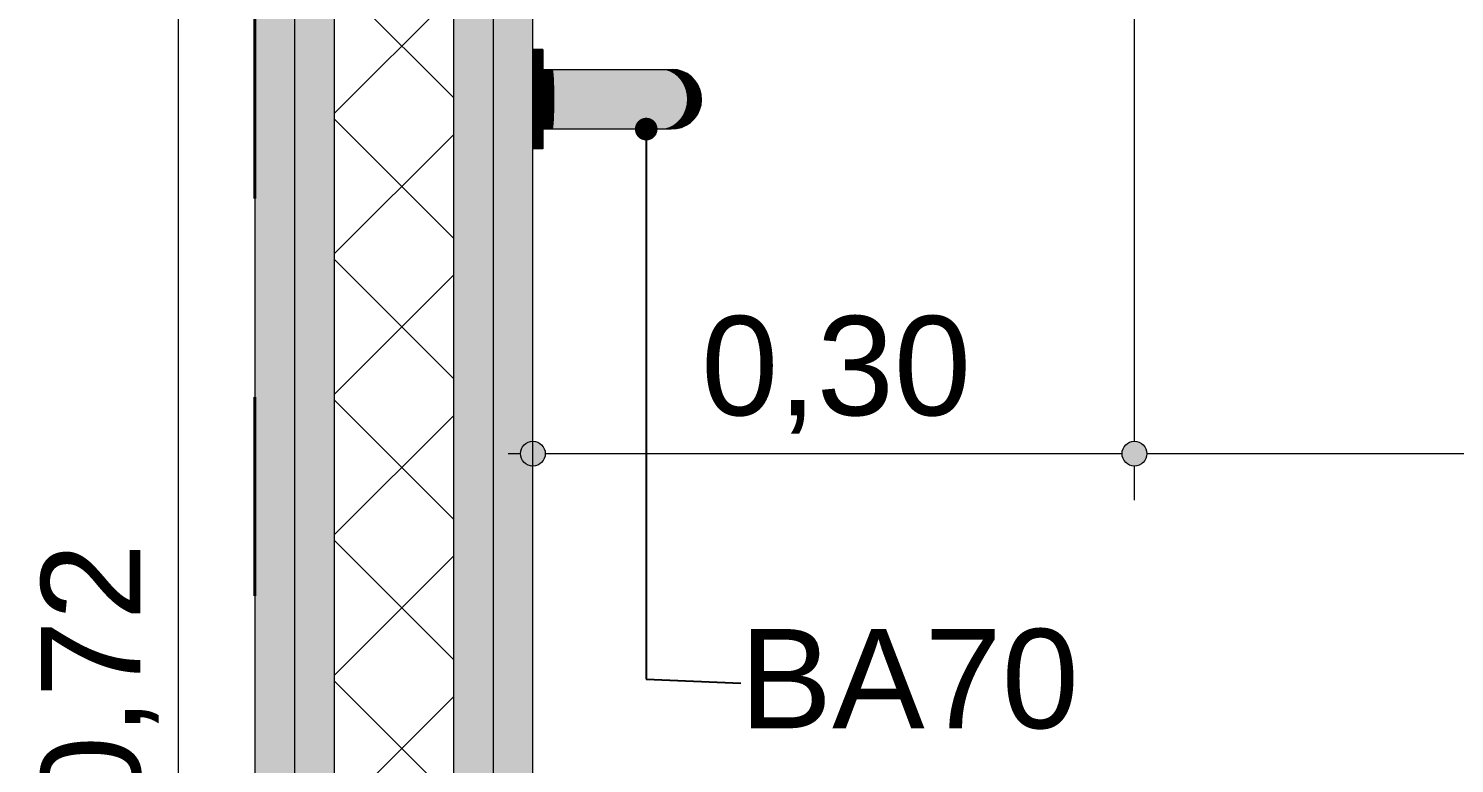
# Model space of a CAD drawing. Header units: metres. Extents: x -1.4 to 64, y -2.2 to 1.7.
# Drawn here: x 48.158 to 48.876, y -0.938 to -0.568 of the extents above; entities that cross this region are included whole.
import ezdxf

# ---------------------------------------------------------------- set-up
doc = ezdxf.new("R2010")
doc.units = ezdxf.units.M
doc.header["$MEASUREMENT"] = 0
doc.linetypes.add('Dashed', pattern=[0.035, 0.0225, -0.0125])
for name, color, linetype, lineweight in [('0_Caneta_No__1', 7, 'Continuous', 40), ('NOTAS-DETALHAMENTO.EXEC_Caneta_No__1', 7, 'Continuous', 40), ('NOTAS-DETALHAMENTO.EXEC_Caneta_No__241', 7, 'Continuous', 13), ('PAREDE CONSTRUIR_Caneta_No__241', 7, 'Continuous', 13), ('PAREDE CONSTRUIR_Caneta_No__255', 255, 'Continuous', 0), ('PAREDE CONSTRUIR_Caneta_No__83', 84, 'Continuous', 0)]:
    doc.layers.add(name, color=color, linetype=linetype, lineweight=lineweight)
for name, color, linetype, lineweight, true_color in [('0_Caneta_No__167', 7, 'Continuous', 0, 0x0035d5), ('0_Caneta_No__25', 7, 'Continuous', 13, 0x982312), ('EIXO HIDRÁULICO - Executivo.EXEC_Caneta_No__167', 7, 'Continuous', 0, 0x0035d5), ('LOUCAS-METAIS.ARQ_Caneta_No__18', 7, 'Continuous', 0, 0xdfdfdf), ('LOUCAS-METAIS.ARQ_Caneta_No__96', 7, 'Continuous', 0, 0xb6b6b6)]:
    doc.layers.add(name, color=color, linetype=linetype, lineweight=lineweight, true_color=true_color)
doc.styles.add('GENERATED_STYLE_1', font='arial.ttf')
doc.dimstyles.new('GENERATED_STYLE__1', dxfattribs={"dimtxt": 0.05, "dimasz": 0.02375, "dimexe": 0.18, "dimexo": 0.267183, "dimgap": 0, "dimtad": 1, "dimzin": 0, "dimdsep": 46, "dimtxsty": 'GENERATED_STYLE_1', "dimblk": 'ARROWHEAD_11', "dimblk1": 'ARROWHEAD_11', "dimblk2": 'ARROWHEAD_11', "dimcen": 0.09, "dimclrd": 256, "dimclre": 256, "dimclrt": 256, "dimadec": 0, "dimazin": 0, "dimtfac": 1, "dimtdec": 4, "dimtmove": 0, "dimatfit": 3, "dimfxl": 0, "dimtolj": 1, "dimtzin": 0, "dimarcsym": 0})
doc.dimstyles.new('GENERATED_STYLE__3', dxfattribs={"dimtxt": 0.05, "dimasz": 0.02375, "dimexe": 0.18, "dimexo": 0.267183, "dimgap": 0, "dimtad": 1, "dimtih": 1, "dimtoh": 1, "dimzin": 0, "dimdsep": 46, "dimtxsty": 'GENERATED_STYLE_1', "dimblk": 'ARROWHEAD_11', "dimblk1": 'ARROWHEAD_11', "dimblk2": 'ARROWHEAD_11', "dimcen": 0.09, "dimclrd": 256, "dimclre": 256, "dimclrt": 256, "dimadec": 0, "dimazin": 0, "dimtfac": 1, "dimtdec": 4, "dimtmove": 0, "dimatfit": 3, "dimfxl": 0, "dimtolj": 1, "dimtzin": 0, "dimarcsym": 0})
doc.dimstyles.new('GENERATED_STYLE__4', dxfattribs={"dimtxt": 0.18, "dimasz": 0.0228, "dimexe": 0.18, "dimexo": 0.0625, "dimgap": 0, "dimtad": 0, "dimtih": 1, "dimtoh": 1, "dimdec": 4, "dimzin": 0, "dimdsep": 46, "dimcen": 0.09, "dimadec": 0, "dimazin": 0, "dimtfac": 1, "dimtdec": 4, "dimtmove": 0, "dimatfit": 3, "dimldrblk": 'ARROWHEAD_11', "dimfxl": 0, "dimtolj": 1, "dimtzin": 0, "dimarcsym": 0})

# ---------------------------------------------------------------- blocks, each defined once
blk = doc.blocks.new('*D128', base_point=(49.44178, -0.75328))
at = {"layer": '0_Caneta_No__167', "linetype": 'Continuous', "lineweight": 0, "true_color": 0x0035d5}
for points in [[(48.40553, -0.78169), (48.406, -0.78409), (48.40736, -0.78611), (48.40938, -0.78747), (48.41178, -0.78794), (48.41417, -0.78747), (48.4162, -0.78611), (48.41755, -0.78409), (48.41803, -0.78169), (48.41755, -0.7793), (48.4162, -0.77728), (48.41417, -0.77592), (48.41178, -0.77544), (48.40938, -0.77592), (48.40736, -0.77728), (48.406, -0.7793)], [(48.70856, -0.78169), (48.70904, -0.78409), (48.71039, -0.78611), (48.71242, -0.78747), (48.71481, -0.78794), (48.7172, -0.78747), (48.71923, -0.78611), (48.72058, -0.78409), (48.72106, -0.78169), (48.72058, -0.7793), (48.71923, -0.77728), (48.7172, -0.77592), (48.71481, -0.77544), (48.71242, -0.77592), (48.71039, -0.77728), (48.70904, -0.7793)]]:
    blk.add_hatch(color=162, dxfattribs=at).paths.add_polyline_path(points)
at = {"layer": '0_Caneta_No__167', "color": 162, "linetype": 'Continuous', "lineweight": 0, "true_color": 0x0035d5}
for p, q in [((48.41178, -0.77544), (48.41178, -0.51451)), ((48.71481, -0.77544), (48.71481, -0.51451)), ((48.39928, -0.78169), (48.40553, -0.78169)), ((48.41803, -0.78169), (48.70856, -0.78169)), ((48.41178, -0.80513), (48.41178, -0.78794)), ((48.71481, -0.80513), (48.71481, -0.78794))]:
    blk.add_line(p, q, dxfattribs=at)
for centre in [(48.41178, -0.78169), (48.71481, -0.78169)]:
    blk.add_circle(centre, 0.00625, dxfattribs=at)
at = {"layer": '0_Caneta_No__167', "color": 162, "lineweight": 0, "true_color": 0x0035d5, "insert": (48.49656, -0.77169), "char_height": 0.05, "attachment_point": 7, "style": 'GENERATED_STYLE_1'}
blk.add_mtext('\\A1;{\\pql;\\fArial|b0|i0|c0|p0;\\W1.000000;0,30}', dxfattribs=at)
blk = doc.blocks.new('ARROWHEAD_11')
at = {"color": 0, "linetype": 'Continuous', "lineweight": 0}
blk.add_line((0, 0), (-1, 0), dxfattribs=at)
at = {"color": 0, "linetype": 'Continuous', "lineweight": 0, "const_width": 0.25, "flags": 128}
blk.add_lwpolyline([(-0.125, 0, 1), (0.125, 0, 1)], format="xyb", close=True, dxfattribs=at)
blk = doc.blocks.new('*D129', base_point=(49.44178, -0.75328))
at = {"layer": '0_Caneta_No__167', "linetype": 'Continuous', "lineweight": 0, "true_color": 0x0035d5}
for points in [[(48.70856, -0.78169), (48.70904, -0.78409), (48.71039, -0.78611), (48.71242, -0.78747), (48.71481, -0.78794), (48.7172, -0.78747), (48.71923, -0.78611), (48.72058, -0.78409), (48.72106, -0.78169), (48.72058, -0.7793), (48.71923, -0.77728), (48.7172, -0.77592), (48.71481, -0.77544), (48.71242, -0.77592), (48.71039, -0.77728), (48.70904, -0.7793)], [(49.60553, -0.78169), (49.606, -0.78409), (49.60736, -0.78611), (49.60938, -0.78747), (49.61178, -0.78794), (49.61417, -0.78747), (49.6162, -0.78611), (49.61755, -0.78409), (49.61803, -0.78169), (49.61755, -0.7793), (49.6162, -0.77728), (49.61417, -0.77592), (49.61178, -0.77544), (49.60938, -0.77592), (49.60736, -0.77728), (49.606, -0.7793)]]:
    blk.add_hatch(color=162, dxfattribs=at).paths.add_polyline_path(points)
at = {"layer": '0_Caneta_No__167', "color": 162, "linetype": 'Continuous', "lineweight": 0, "true_color": 0x0035d5}
for p, q in [((48.71481, -0.77544), (48.71481, -0.51451)), ((49.61178, -0.77544), (49.61178, -0.51451)), ((48.72106, -0.78169), (49.60553, -0.78169)), ((48.71481, -0.80513), (48.71481, -0.78794)), ((49.61178, -0.80513), (49.61178, -0.78794))]:
    blk.add_line(p, q, dxfattribs=at)
for centre in [(48.71481, -0.78169), (49.61178, -0.78169)]:
    blk.add_circle(centre, 0.00625, dxfattribs=at)
at = {"layer": '0_Caneta_No__167', "color": 162, "lineweight": 0, "true_color": 0x0035d5, "insert": (49.09656, -0.77169), "char_height": 0.05, "attachment_point": 7, "style": 'GENERATED_STYLE_1'}
blk.add_mtext('\\A1;{\\pql;\\fArial|b0|i0|c0|p0;\\W1.000000;0,90}', dxfattribs=at)
blk = doc.blocks.new('*D133', base_point=(49.44178, -0.75328))
at = {"layer": '0_Caneta_No__25', "linetype": 'Continuous', "lineweight": 13, "true_color": 0x982312}
for points in [[(48.22713, -0.53832), (48.22761, -0.54071), (48.22896, -0.54274), (48.23099, -0.5441), (48.23338, -0.54457), (48.23577, -0.5441), (48.2378, -0.54274), (48.23916, -0.54071), (48.23963, -0.53832), (48.23916, -0.53593), (48.2378, -0.5339), (48.23577, -0.53255), (48.23338, -0.53207), (48.23099, -0.53255), (48.22896, -0.5339), (48.22761, -0.53593)], [(48.22713, -1.25355), (48.22761, -1.25594), (48.22896, -1.25796), (48.23099, -1.25932), (48.23338, -1.2598), (48.23577, -1.25932), (48.2378, -1.25796), (48.23916, -1.25594), (48.23963, -1.25355), (48.23916, -1.25115), (48.2378, -1.24913), (48.23577, -1.24777), (48.23338, -1.2473), (48.23099, -1.24777), (48.22896, -1.24913), (48.22761, -1.25115)]]:
    blk.add_hatch(color=24, dxfattribs=at).paths.add_polyline_path(points)
at = {"layer": '0_Caneta_No__25', "color": 24, "linetype": 'Continuous', "lineweight": 13, "true_color": 0x982312}
for p, q in [((48.22713, -0.53832), (48.20994, -0.53832)), ((48.50056, -0.53832), (48.23963, -0.53832)), ((48.23338, -1.2473), (48.23338, -0.54457)), ((48.22713, -1.25355), (48.20994, -1.25355)), ((48.50056, -1.25355), (48.23963, -1.25355))]:
    blk.add_line(p, q, dxfattribs=at)
for centre in [(48.23338, -0.53832), (48.23338, -1.25355)]:
    blk.add_circle(centre, 0.00625, dxfattribs=at)
at = {"layer": '0_Caneta_No__25', "color": 24, "lineweight": 13, "true_color": 0x982312, "insert": (48.22338, -0.96266), "char_height": 0.05, "attachment_point": 7, "rotation": 90, "style": 'GENERATED_STYLE_1'}
blk.add_mtext('\\A1;{\\pql;\\fArial|b0|i0|c0|p0;\\W1.000000;0,72}', dxfattribs=at)

msp = doc.modelspace()

# ---------------------------------------------------------------- hatches: boundary and pattern name
at = {"layer": 'LOUCAS-METAIS.ARQ_Caneta_No__18', "linetype": 'Continuous', "lineweight": 0, "true_color": 0xdfdfdf}
for points in [[(48.41178, -0.57835), (48.41178, -0.57891), (48.41678, -0.57891), (48.41678, -0.57835)], [(48.41678, -0.57891), (48.41178, -0.57891), (48.41178, -0.58163), (48.41678, -0.58163)], [(48.41678, -0.58163), (48.41178, -0.58163), (48.41178, -0.58628), (48.41678, -0.58628)], [(48.41178, -0.58628), (48.41178, -0.59244), (48.41678, -0.59244), (48.41678, -0.58628)], [(48.42179, -0.58829), (48.41678, -0.58829), (48.41678, -0.58856), (48.42194, -0.58856)], [(48.41678, -0.58856), (48.41678, -0.58928), (48.42208, -0.58928), (48.42194, -0.58856)], [(48.42179, -0.58829), (48.42194, -0.58856), (48.43577, -0.58856), (48.43519, -0.58829)], [(48.42194, -0.58856), (48.42208, -0.58928), (48.43633, -0.58928), (48.43577, -0.58856)], [(48.43577, -0.58856), (48.44906, -0.58856), (48.44792, -0.58829), (48.43519, -0.58829)], [(48.43577, -0.58856), (48.43633, -0.58928), (48.45016, -0.58928), (48.44906, -0.58856)], [(48.45935, -0.58829), (48.44792, -0.58829), (48.44906, -0.58856), (48.46098, -0.58856)], [(48.45016, -0.58928), (48.46256, -0.58928), (48.46098, -0.58856), (48.44906, -0.58856)], [(48.46098, -0.58856), (48.47094, -0.58856), (48.46889, -0.58829), (48.45935, -0.58829)], [(48.46256, -0.58928), (48.47292, -0.58928), (48.47094, -0.58856), (48.46098, -0.58856)], [(48.47094, -0.58856), (48.47843, -0.58856), (48.47607, -0.58829), (48.46889, -0.58829)], [(48.47094, -0.58856), (48.47292, -0.58928), (48.48071, -0.58928), (48.47843, -0.58856)], [(48.48053, -0.58829), (48.47607, -0.58829), (48.47843, -0.58856), (48.48308, -0.58856)], [(48.47843, -0.58856), (48.48071, -0.58928), (48.48555, -0.58928), (48.48308, -0.58856)], [(48.48308, -0.58856), (48.48464, -0.58856), (48.48204, -0.58829), (48.48053, -0.58829)], [(48.48555, -0.58928), (48.48715, -0.58928), (48.48464, -0.58856), (48.48308, -0.58856)], [(48.41678, -0.59244), (48.41178, -0.59244), (48.41178, -0.59956), (48.41678, -0.59956)], [(48.42208, -0.58928), (48.41678, -0.58928), (48.41678, -0.59043), (48.42221, -0.59043)], [(48.41678, -0.59043), (48.41678, -0.59196), (48.42233, -0.59196), (48.42221, -0.59043)], [(48.41678, -0.59196), (48.41678, -0.59384), (48.42243, -0.59384), (48.42233, -0.59196)], [(48.42243, -0.59384), (48.41678, -0.59384), (48.41678, -0.59601), (48.42251, -0.59601)], [(48.41678, -0.59601), (48.41678, -0.5984), (48.42257, -0.5984), (48.42251, -0.59601)], [(48.43633, -0.58928), (48.42208, -0.58928), (48.42221, -0.59043), (48.43686, -0.59043)], [(48.42233, -0.59196), (48.43733, -0.59196), (48.43686, -0.59043), (48.42221, -0.59043)], [(48.42243, -0.59384), (48.43774, -0.59384), (48.43733, -0.59196), (48.42233, -0.59196)], [(48.42243, -0.59384), (48.42251, -0.59601), (48.43807, -0.59601), (48.43774, -0.59384)], [(48.42257, -0.5984), (48.4383, -0.5984), (48.43807, -0.59601), (48.42251, -0.59601)], [(48.43633, -0.58928), (48.43686, -0.59043), (48.45118, -0.59043), (48.45016, -0.58928)], [(48.43686, -0.59043), (48.43733, -0.59196), (48.45211, -0.59196), (48.45118, -0.59043)], [(48.43774, -0.59384), (48.4529, -0.59384), (48.45211, -0.59196), (48.43733, -0.59196)], [(48.4529, -0.59384), (48.43774, -0.59384), (48.43807, -0.59601), (48.45354, -0.59601)], [(48.4383, -0.5984), (48.454, -0.5984), (48.45354, -0.59601), (48.43807, -0.59601)], [(48.46256, -0.58928), (48.45016, -0.58928), (48.45118, -0.59043), (48.46403, -0.59043)], [(48.45118, -0.59043), (48.45211, -0.59196), (48.46536, -0.59196), (48.46403, -0.59043)], [(48.45211, -0.59196), (48.4529, -0.59384), (48.4665, -0.59384), (48.46536, -0.59196)], [(48.4529, -0.59384), (48.45354, -0.59601), (48.46742, -0.59601), (48.4665, -0.59384)], [(48.45354, -0.59601), (48.454, -0.5984), (48.46808, -0.5984), (48.46742, -0.59601)], [(48.46256, -0.58928), (48.46403, -0.59043), (48.47476, -0.59043), (48.47292, -0.58928)], [(48.46403, -0.59043), (48.46536, -0.59196), (48.47643, -0.59196), (48.47476, -0.59043)], [(48.47643, -0.59196), (48.46536, -0.59196), (48.4665, -0.59384), (48.47786, -0.59384)], [(48.4665, -0.59384), (48.46742, -0.59601), (48.47901, -0.59601), (48.47786, -0.59384)], [(48.46742, -0.59601), (48.46808, -0.5984), (48.47984, -0.5984), (48.47901, -0.59601)], [(48.47292, -0.58928), (48.47476, -0.59043), (48.48284, -0.59043), (48.48071, -0.58928)], [(48.48284, -0.59043), (48.47476, -0.59043), (48.47643, -0.59196), (48.48476, -0.59196)], [(48.47643, -0.59196), (48.47786, -0.59384), (48.4864, -0.59384), (48.48476, -0.59196)], [(48.47786, -0.59384), (48.47901, -0.59601), (48.48773, -0.59601), (48.4864, -0.59384)], [(48.48773, -0.59601), (48.47901, -0.59601), (48.47984, -0.5984), (48.48869, -0.5984)], [(48.48071, -0.58928), (48.48284, -0.59043), (48.48785, -0.59043), (48.48555, -0.58928)], [(48.48284, -0.59043), (48.48476, -0.59196), (48.48993, -0.59196), (48.48785, -0.59043)], [(48.48476, -0.59196), (48.4864, -0.59384), (48.49171, -0.59384), (48.48993, -0.59196)], [(48.48715, -0.58928), (48.48555, -0.58928), (48.48785, -0.59043), (48.4895, -0.59043)], [(48.4864, -0.59384), (48.48773, -0.59601), (48.49314, -0.59601), (48.49171, -0.59384)], [(48.49314, -0.59601), (48.48773, -0.59601), (48.48869, -0.5984), (48.49419, -0.5984)], [(48.48993, -0.59196), (48.49162, -0.59196), (48.4895, -0.59043), (48.48785, -0.59043)], [(48.49171, -0.59384), (48.49343, -0.59384), (48.49162, -0.59196), (48.48993, -0.59196)], [(48.49171, -0.59384), (48.49314, -0.59601), (48.4949, -0.59601), (48.49343, -0.59384)], [(48.49419, -0.5984), (48.49596, -0.5984), (48.4949, -0.59601), (48.49314, -0.59601)], [(48.41178, -0.59956), (48.41178, -0.60701), (48.41678, -0.60701), (48.41678, -0.59956)], [(48.41678, -0.5984), (48.41678, -0.60094), (48.42261, -0.60094), (48.42257, -0.5984)], [(48.41678, -0.60094), (48.41678, -0.60355), (48.42262, -0.60355), (48.42261, -0.60094)], [(48.42261, -0.60094), (48.43845, -0.60094), (48.4383, -0.5984), (48.42257, -0.5984)], [(48.42262, -0.60355), (48.43849, -0.60355), (48.43845, -0.60094), (48.42261, -0.60094)], [(48.43845, -0.60094), (48.45428, -0.60094), (48.454, -0.5984), (48.4383, -0.5984)], [(48.43849, -0.60355), (48.45436, -0.60355), (48.45428, -0.60094), (48.43845, -0.60094)], [(48.46808, -0.5984), (48.454, -0.5984), (48.45428, -0.60094), (48.46848, -0.60094)], [(48.45428, -0.60094), (48.45436, -0.60355), (48.4686, -0.60355), (48.46848, -0.60094)], [(48.46808, -0.5984), (48.46848, -0.60094), (48.48034, -0.60094), (48.47984, -0.5984)], [(48.48034, -0.60094), (48.46848, -0.60094), (48.4686, -0.60355), (48.48049, -0.60355)], [(48.48869, -0.5984), (48.47984, -0.5984), (48.48034, -0.60094), (48.48927, -0.60094)], [(48.48927, -0.60094), (48.48034, -0.60094), (48.48049, -0.60355), (48.48943, -0.60355)], [(48.49419, -0.5984), (48.48869, -0.5984), (48.48927, -0.60094), (48.49481, -0.60094)], [(48.49481, -0.60094), (48.48927, -0.60094), (48.48943, -0.60355), (48.49499, -0.60355)], [(48.49481, -0.60094), (48.49659, -0.60094), (48.49596, -0.5984), (48.49419, -0.5984)], [(48.49499, -0.60355), (48.49677, -0.60355), (48.49659, -0.60094), (48.49481, -0.60094)], [(48.41678, -0.60701), (48.41178, -0.60701), (48.41178, -0.61413), (48.41678, -0.61413)], [(48.41678, -0.60355), (48.41678, -0.60615), (48.4226, -0.60615), (48.42262, -0.60355)], [(48.4226, -0.60615), (48.41678, -0.60615), (48.41678, -0.60866), (48.42256, -0.60866)], [(48.41678, -0.60866), (48.41678, -0.61101), (48.4225, -0.61101), (48.42256, -0.60866)], [(48.4225, -0.61101), (48.43801, -0.61101), (48.43826, -0.60866), (48.42256, -0.60866)], [(48.43842, -0.60615), (48.4226, -0.60615), (48.42256, -0.60866), (48.43826, -0.60866)], [(48.4226, -0.60615), (48.43842, -0.60615), (48.43849, -0.60355), (48.42262, -0.60355)], [(48.43801, -0.61101), (48.45342, -0.61101), (48.45392, -0.60866), (48.43826, -0.60866)], [(48.45424, -0.60615), (48.43842, -0.60615), (48.43826, -0.60866), (48.45392, -0.60866)], [(48.43842, -0.60615), (48.45424, -0.60615), (48.45436, -0.60355), (48.43849, -0.60355)], [(48.45392, -0.60866), (48.45342, -0.61101), (48.46725, -0.61101), (48.46797, -0.60866)], [(48.45424, -0.60615), (48.45392, -0.60866), (48.46797, -0.60866), (48.46842, -0.60615)], [(48.45436, -0.60355), (48.45424, -0.60615), (48.46842, -0.60615), (48.4686, -0.60355)], [(48.46797, -0.60866), (48.46725, -0.61101), (48.4788, -0.61101), (48.4797, -0.60866)], [(48.46842, -0.60615), (48.46797, -0.60866), (48.4797, -0.60866), (48.48027, -0.60615)], [(48.48049, -0.60355), (48.4686, -0.60355), (48.46842, -0.60615), (48.48027, -0.60615)], [(48.4797, -0.60866), (48.4788, -0.61101), (48.48749, -0.61101), (48.48853, -0.60866)], [(48.48027, -0.60615), (48.4797, -0.60866), (48.48853, -0.60866), (48.48918, -0.60615)], [(48.48049, -0.60355), (48.48027, -0.60615), (48.48918, -0.60615), (48.48943, -0.60355)], [(48.49401, -0.60866), (48.48853, -0.60866), (48.48749, -0.61101), (48.49289, -0.61101)], [(48.48918, -0.60615), (48.48853, -0.60866), (48.49401, -0.60866), (48.49472, -0.60615)], [(48.48943, -0.60355), (48.48918, -0.60615), (48.49472, -0.60615), (48.49499, -0.60355)], [(48.49289, -0.61101), (48.49463, -0.61101), (48.49578, -0.60866), (48.49401, -0.60866)], [(48.49472, -0.60615), (48.49401, -0.60866), (48.49578, -0.60866), (48.4965, -0.60615)], [(48.49472, -0.60615), (48.4965, -0.60615), (48.49677, -0.60355), (48.49499, -0.60355)], [(48.41178, -0.61413), (48.41178, -0.62029), (48.41678, -0.62029), (48.41678, -0.61413)], [(48.41678, -0.61101), (48.41678, -0.61312), (48.42241, -0.61312), (48.4225, -0.61101)], [(48.41678, -0.61312), (48.41678, -0.61494), (48.42231, -0.61494), (48.42241, -0.61312)], [(48.41678, -0.61494), (48.41678, -0.6164), (48.42218, -0.6164), (48.42231, -0.61494)], [(48.41678, -0.6164), (48.41678, -0.61747), (48.42205, -0.61747), (48.42218, -0.6164)], [(48.41678, -0.61747), (48.41678, -0.6181), (48.42191, -0.6181), (48.42205, -0.61747)], [(48.42205, -0.61747), (48.42191, -0.6181), (48.43565, -0.6181), (48.43622, -0.61747)], [(48.42205, -0.61747), (48.43622, -0.61747), (48.43676, -0.6164), (48.42218, -0.6164)], [(48.42218, -0.6164), (48.43676, -0.6164), (48.43724, -0.61494), (48.42231, -0.61494)], [(48.42241, -0.61312), (48.42231, -0.61494), (48.43724, -0.61494), (48.43766, -0.61312)], [(48.42241, -0.61312), (48.43766, -0.61312), (48.43801, -0.61101), (48.4225, -0.61101)], [(48.43622, -0.61747), (48.43565, -0.6181), (48.44883, -0.6181), (48.44994, -0.61747)], [(48.43676, -0.6164), (48.43622, -0.61747), (48.44994, -0.61747), (48.45098, -0.6164)], [(48.43724, -0.61494), (48.43676, -0.6164), (48.45098, -0.6164), (48.45193, -0.61494)], [(48.43766, -0.61312), (48.43724, -0.61494), (48.45193, -0.61494), (48.45275, -0.61312)], [(48.43766, -0.61312), (48.45275, -0.61312), (48.45342, -0.61101), (48.43801, -0.61101)], [(48.46225, -0.61747), (48.44994, -0.61747), (48.44883, -0.6181), (48.46066, -0.6181)], [(48.44994, -0.61747), (48.46225, -0.61747), (48.46375, -0.6164), (48.45098, -0.6164)], [(48.45193, -0.61494), (48.45098, -0.6164), (48.46375, -0.6164), (48.46511, -0.61494)], [(48.45275, -0.61312), (48.45193, -0.61494), (48.46511, -0.61494), (48.46629, -0.61312)], [(48.45342, -0.61101), (48.45275, -0.61312), (48.46629, -0.61312), (48.46725, -0.61101)], [(48.46225, -0.61747), (48.46066, -0.6181), (48.47053, -0.6181), (48.47253, -0.61747)], [(48.47441, -0.6164), (48.46375, -0.6164), (48.46225, -0.61747), (48.47253, -0.61747)], [(48.46511, -0.61494), (48.46375, -0.6164), (48.47441, -0.6164), (48.47611, -0.61494)], [(48.47759, -0.61312), (48.46629, -0.61312), (48.46511, -0.61494), (48.47611, -0.61494)], [(48.46725, -0.61101), (48.46629, -0.61312), (48.47759, -0.61312), (48.4788, -0.61101)], [(48.47253, -0.61747), (48.47053, -0.6181), (48.47796, -0.6181), (48.48026, -0.61747)], [(48.47441, -0.6164), (48.47253, -0.61747), (48.48026, -0.61747), (48.48243, -0.6164)], [(48.48439, -0.61494), (48.47611, -0.61494), (48.47441, -0.6164), (48.48243, -0.6164)], [(48.47759, -0.61312), (48.47611, -0.61494), (48.48439, -0.61494), (48.4861, -0.61312)], [(48.48749, -0.61101), (48.4788, -0.61101), (48.47759, -0.61312), (48.4861, -0.61312)], [(48.48026, -0.61747), (48.47796, -0.6181), (48.48257, -0.6181), (48.48506, -0.61747)], [(48.48243, -0.6164), (48.48026, -0.61747), (48.48506, -0.61747), (48.48741, -0.6164)], [(48.48953, -0.61494), (48.48439, -0.61494), (48.48243, -0.6164), (48.48741, -0.6164)], [(48.48666, -0.61747), (48.48506, -0.61747), (48.48257, -0.6181), (48.48412, -0.6181)], [(48.4861, -0.61312), (48.48439, -0.61494), (48.48953, -0.61494), (48.49138, -0.61312)], [(48.48506, -0.61747), (48.48666, -0.61747), (48.48905, -0.6164), (48.48741, -0.6164)], [(48.49289, -0.61101), (48.48749, -0.61101), (48.4861, -0.61312), (48.49138, -0.61312)], [(48.48741, -0.6164), (48.48905, -0.6164), (48.49122, -0.61494), (48.48953, -0.61494)], [(48.4931, -0.61312), (48.49138, -0.61312), (48.48953, -0.61494), (48.49122, -0.61494)], [(48.49138, -0.61312), (48.4931, -0.61312), (48.49463, -0.61101), (48.49289, -0.61101)], [(48.41678, -0.62029), (48.41178, -0.62029), (48.41178, -0.62493), (48.41678, -0.62493)], [(48.41678, -0.61828), (48.42176, -0.61828), (48.42191, -0.6181), (48.41678, -0.6181)], [(48.42191, -0.6181), (48.42176, -0.61828), (48.43507, -0.61828), (48.43565, -0.6181)], [(48.43507, -0.61828), (48.44769, -0.61828), (48.44883, -0.6181), (48.43565, -0.6181)], [(48.44883, -0.6181), (48.44769, -0.61828), (48.45902, -0.61828), (48.46066, -0.6181)], [(48.45902, -0.61828), (48.46848, -0.61828), (48.47053, -0.6181), (48.46066, -0.6181)], [(48.46848, -0.61828), (48.4756, -0.61828), (48.47796, -0.6181), (48.47053, -0.6181)], [(48.47796, -0.6181), (48.4756, -0.61828), (48.48001, -0.61828), (48.48257, -0.6181)], [(48.48001, -0.61828), (48.48151, -0.61828), (48.48412, -0.6181), (48.48257, -0.6181)], [(48.41678, -0.62493), (48.41178, -0.62493), (48.41178, -0.62766), (48.41678, -0.62766)], [(48.41178, -0.62766), (48.41178, -0.62821), (48.41678, -0.62821), (48.41678, -0.62766)]]:
    msp.add_hatch(color=254, dxfattribs=at).paths.add_polyline_path(points)
at = {"layer": 'PAREDE CONSTRUIR_Caneta_No__255', "linetype": 'Continuous', "lineweight": 0}
for points in [[(48.27178, 0.24672), (48.27178, -1.95328), (48.29178, -1.95328), (48.29178, 0.24672)], [(48.31178, 0.24672), (48.29178, 0.24672), (48.29178, -1.95328), (48.31178, -1.95328)], [(48.39178, -1.87328), (48.39178, 0.24672), (48.37178, 0.24672), (48.37178, -1.87328)], [(48.41178, -1.85328), (48.41178, 0.24672), (48.39178, 0.24672), (48.39178, -1.85328)]]:
    msp.add_hatch(color=255, dxfattribs=at).paths.add_polyline_path(points)
at = {"layer": 'PAREDE CONSTRUIR_Caneta_No__83', "linetype": 'Continuous', "lineweight": 0}
h = msp.add_hatch(dxfattribs=at)
h.set_pattern_fill('Placomur_0010', color=84, style=0, pattern_type=2)
h.set_pattern_definition([(45, (49.441776, -0.753284), (-0.0353553, 0.0353553), []), (135, (49.441776, -0.753284), (0.0353553, 0.0353553), [])])
h.paths.add_polyline_path([(48.37178, -1.87328), (48.37178, 0.24672), (48.31178, 0.24672), (48.31178, -1.87328)])

# ---------------------------------------------------------------- linework, layer by layer
at = {"layer": '0_Caneta_No__1', "color": 7, "linetype": 'Dashed', "lineweight": 40}
msp.add_lwpolyline([(50.61178, -1.95328), (50.61178, 0.44672), (48.27178, 0.44672), (48.27178, -1.95328)], close=True, dxfattribs=at)
at = {"layer": 'EIXO HIDRÁULICO - Executivo.EXEC_Caneta_No__167', "color": 162, "linetype": 'Dashed', "lineweight": 0, "true_color": 0x0035d5}
msp.add_line((48.71481, -0.70673), (48.71481, 0.24272), dxfattribs=at)
at = {"layer": 'LOUCAS-METAIS.ARQ_Caneta_No__96', "color": 253, "linetype": 'Continuous', "lineweight": 0, "true_color": 0xb6b6b6}
for p, q in [((48.41178, -0.57835), (48.41178, -0.57891)), ((48.41678, -0.57835), (48.41178, -0.57835)), ((48.41178, -0.57891), (48.41178, -0.58163)), ((48.41178, -0.58163), (48.41178, -0.58628)), ((48.41678, -0.57835), (48.41678, -0.57891)), ((48.41678, -0.57891), (48.41678, -0.58163)), ((48.41678, -0.58163), (48.41678, -0.58628)), ((48.41178, -0.58628), (48.41178, -0.59244)), ((48.41678, -0.58628), (48.41678, -0.59244)), ((48.41678, -0.58829), (48.42179, -0.58829)), ((48.42179, -0.58829), (48.43519, -0.58829)), ((48.43519, -0.58829), (48.44792, -0.58829)), ((48.44792, -0.58829), (48.45935, -0.58829)), ((48.45935, -0.58829), (48.46889, -0.58829)), ((48.46889, -0.58829), (48.47607, -0.58829)), ((48.47607, -0.58829), (48.48053, -0.58829)), ((48.48053, -0.58829), (48.48204, -0.58829)), ((48.48464, -0.58856), (48.48204, -0.58829)), ((48.48715, -0.58928), (48.48464, -0.58856)), ((48.41178, -0.59244), (48.41178, -0.59956)), ((48.41678, -0.59244), (48.41678, -0.59956)), ((48.4895, -0.59043), (48.48715, -0.58928)), ((48.49162, -0.59196), (48.4895, -0.59043)), ((48.49343, -0.59384), (48.49162, -0.59196)), ((48.4949, -0.59601), (48.49343, -0.59384)), ((48.49596, -0.5984), (48.4949, -0.59601)), ((48.41178, -0.59956), (48.41178, -0.60701)), ((48.41678, -0.59956), (48.41678, -0.60701)), ((48.49659, -0.60094), (48.49596, -0.5984)), ((48.49677, -0.60355), (48.49659, -0.60094)), ((48.41178, -0.60701), (48.41178, -0.61413)), ((48.41678, -0.60701), (48.41678, -0.61413)), ((48.49463, -0.61101), (48.49578, -0.60866)), ((48.49578, -0.60866), (48.4965, -0.60615)), ((48.4965, -0.60615), (48.49677, -0.60355)), ((48.41178, -0.61413), (48.41178, -0.62029)), ((48.41678, -0.61413), (48.41678, -0.62029)), ((48.48412, -0.6181), (48.48666, -0.61747)), ((48.48666, -0.61747), (48.48905, -0.6164)), ((48.48905, -0.6164), (48.49122, -0.61494)), ((48.49122, -0.61494), (48.4931, -0.61312)), ((48.4931, -0.61312), (48.49463, -0.61101)), ((48.41178, -0.62029), (48.41178, -0.62493)), ((48.41678, -0.61828), (48.42176, -0.61828)), ((48.41678, -0.62029), (48.41678, -0.62493)), ((48.42176, -0.61828), (48.43507, -0.61828)), ((48.43507, -0.61828), (48.44769, -0.61828)), ((48.44769, -0.61828), (48.45902, -0.61828)), ((48.45902, -0.61828), (48.46848, -0.61828)), ((48.46848, -0.61828), (48.4756, -0.61828)), ((48.4756, -0.61828), (48.48001, -0.61828)), ((48.48001, -0.61828), (48.48151, -0.61828)), ((48.48151, -0.61828), (48.48412, -0.6181)), ((48.41178, -0.62493), (48.41178, -0.62766)), ((48.41178, -0.62766), (48.41178, -0.62821)), ((48.41678, -0.62821), (48.41178, -0.62821)), ((48.41678, -0.62493), (48.41678, -0.62766)), ((48.41678, -0.62766), (48.41678, -0.62821))]:
    msp.add_line(p, q, dxfattribs=at)
at = {"layer": 'PAREDE CONSTRUIR_Caneta_No__241', "color": 7, "linetype": 'Continuous', "lineweight": 13}
for p, q in [((48.29178, 0.24672), (48.29178, -1.95328)), ((48.31178, 0.24672), (48.31178, -1.87328)), ((48.37178, 0.24672), (48.37178, -1.87328)), ((48.39178, 0.24672), (48.39178, -1.85328))]:
    msp.add_line(p, q, dxfattribs=at)
for points in [[(48.27178, 0.24672), (48.27178, -1.95328)], [(48.41178, -1.85328), (48.41178, 0.24672)]]:
    msp.add_lwpolyline(points, dxfattribs=at)

# ---------------------------------------------------------------- texts
at = {"layer": 'NOTAS-DETALHAMENTO.EXEC_Caneta_No__1', "color": 7, "linetype": 'Continuous', "lineweight": 40, "insert": (48.6868, -0.89527), "char_height": 0.05, "attachment_point": 6, "style": 'GENERATED_STYLE_1'}
msp.add_mtext('\\A1;{\\pqr;\\fArial|b0|i0|c0|p0;\\W1.000000;BA\\fArial|b0|i0|c0|p0;\\W1.000000;7\\fArial|b0|i0|c0|p0;\\W1.000000;0}', dxfattribs=at)

# ---------------------------------------------------------------- dimensions: what is measured, and where the dimension line sits
at = {"color": 162, "linetype": 'Continuous', "lineweight": 0, "true_color": 0x0035d5}
for base, p1, p2, picture, middle in [((48.71481, -0.78169), (48.41178, -0.77227), (48.71481, -0.70673), '*D128', (48.56129, -0.74669)), ((49.61178, -0.78169), (48.71481, -0.70673), (49.61178, -0.70673), '*D129', (49.16129, -0.74669))]:
    dim = msp.add_linear_dim(base=base, p1=p1, p2=p2, dimstyle='GENERATED_STYLE__3', dxfattribs=at)
    dim.commit()
    dim.dimension.update_dxf_attribs({"geometry": picture, "text_midpoint": middle, "dimtype": 160})
at = {"color": 24, "linetype": 'Continuous', "lineweight": 13, "true_color": 0x982312}
dim = msp.add_linear_dim(base=(48.23338, -0.53832), p1=(48.41678, -1.25355), p2=(48.41744, -0.53832), angle=90, dimstyle='GENERATED_STYLE__1', dxfattribs=at)
dim.commit()
dim.dimension.update_dxf_attribs({"geometry": '*D133', "text_midpoint": (48.19838, -0.89794), "dimtype": 160, "text_rotation": 90})

# ---------------------------------------------------------------- leaders
at = {"layer": 'NOTAS-DETALHAMENTO.EXEC_Caneta_No__241', "color": 7, "linetype": 'Continuous', "lineweight": 13, "annotation_type": 0, "has_hookline": 1, "hookline_direction": 0, "text_width": 0.16235}
msp.add_leader([(48.46889, -0.61834), (48.46889, -0.89527), (48.51656, -0.8972)], dimstyle='GENERATED_STYLE__4', dxfattribs=at)

doc.saveas('drawing.dxf')
